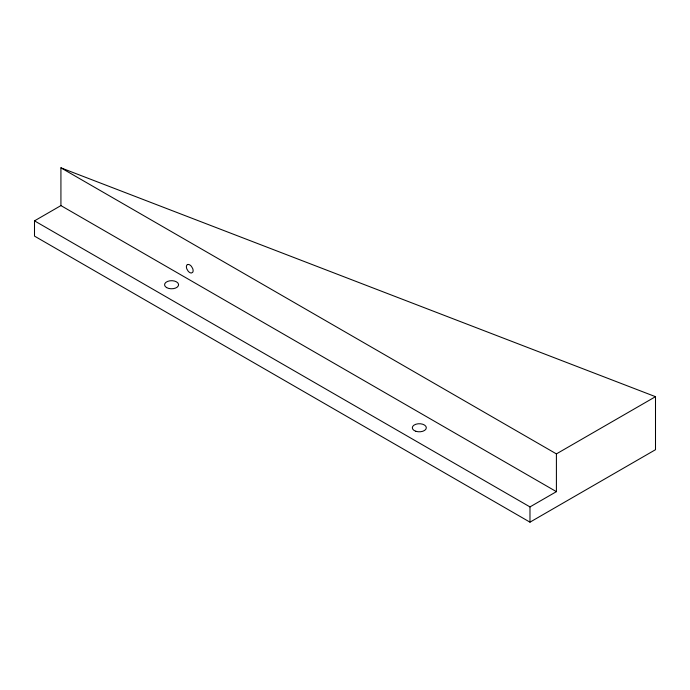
<?xml version="1.0" encoding="UTF-8"?>
<svg xmlns="http://www.w3.org/2000/svg" width="690" height="690" viewBox="0 0 690 690"><rect width="100%" height="100%" fill="white"/><g stroke="black" fill="none" stroke-linecap="round" stroke-linejoin="round"><path stroke-width="1.03" d="M60.927 167.834L655.5 396.681L655.5 449.699L529.98 522.166L34.5 236.109L34.5 220.852L60.927 205.594L556.407 491.651L556.407 453.891L60.927 167.834L60.927 205.594M556.407 453.891L655.5 396.681M34.5 220.852L529.98 506.909L556.407 491.651M529.98 506.909L529.98 522.166M187.37 264.641L186.835 265.124A4.597 2.657 60 0 0 186.835 268.936L188.068 271.049A4.839 2.795 60 0 0 191.432 272.99L192.665 272.309A4.597 2.657 60 0 0 192.665 268.496L191.432 266.383A4.839 2.795 60 0 0 188.068 264.443L187.37 264.641M415.82 431.267A7.003 4.045 0 0 0 426.325 427.766A7.003 4.045 0 0 0 415.82 424.264A7.003 4.045 0 0 0 415.82 431.267M166.626 287.601A7.003 4.045 0 0 0 178.348 285.781A7.003 4.045 0 0 0 169.766 280.83A7.003 4.045 0 0 0 166.626 287.601"/></g></svg>
